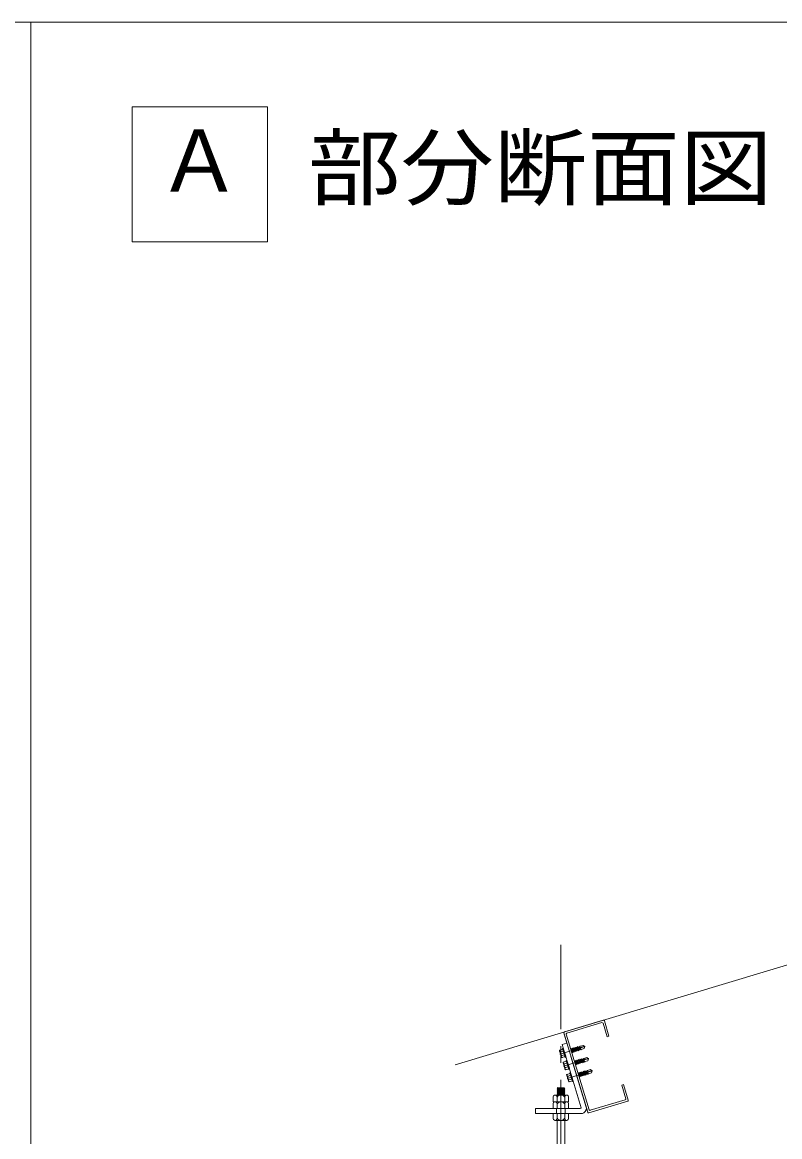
# Model space of a CAD drawing. Units: millimetres at full size, sheet at 1:20; details may follow other scales. Extents: x -4155 to 4045, y -2866 to 2834.
# Drawn here: x -888 to 8, y 1515 to 2834 of the extents above; entities that cross this region are included whole.
import ezdxf
from ezdxf.enums import TextEntityAlignment as Align

# ---------------------------------------------------------------- set-up
doc = ezdxf.new("R2010")
doc.units = ezdxf.units.MM
doc.header["$LTSCALE"] = 20
doc.linetypes.add('CHAIN1', pattern=[8, 5, -1, 1, -1])
for name, color, linetype, lineweight in [('1-0_断面', 7, 'Continuous', 9), ('1-1_寸法', 7, 'Continuous', 9), ('1-2_文字', 7, 'Continuous', 9), ('F-0_図枠', 7, 'Continuous', 9), ('F-1_レイアウト', 7, 'Continuous', 9)]:
    doc.layers.add(name, color=color, linetype=linetype, lineweight=lineweight)
doc.styles.add('ＭＳ ゴシック', font='')
doc.styles.get('ＭＳ ゴシック').set_extended_font_data('MS Gothic')

msp = doc.modelspace()

# ---------------------------------------------------------------- linework, layer by layer
at = {"layer": '1-0_断面', "color": 4, "linetype": 'CHAIN1'}
for p, q in [((-250.55, 1742.34), (-250.55, 112.79)), ((-251.78, 1612.82), (-221.79, 1621.83)), ((-247.46, 1598.45), (-217.47, 1607.47)), ((-243.14, 1584.09), (-213.15, 1593.1))]:
    msp.add_line(p, q, dxfattribs=at)
at = {"layer": '1-0_断面'}
for p, q in [((-200.39, 1653), (-246.36, 1639.18)), ((-243.49, 1637.64), (-201.93, 1650.13)), ((-200.68, 1649.46), (-195.88, 1633.47)), ((-199.14, 1652.33), (-193.67, 1634.13)), ((-243.37, 1625.75), (-247.03, 1637.94)), ((-218.82, 1544.08), (-247.03, 1637.94)), ((-217.28, 1546.95), (-244.16, 1636.4)), ((-243.38, 1625.81), (-249.13, 1624.08)), ((-243.38, 1625.81), (-249.13, 1624.08)), ((-243.38, 1625.81), (-249.13, 1624.08)), ((-226.68, 1549.38), (-249.13, 1624.08)), ((-193.67, 1634.13), (-195.88, 1633.47)), ((-219.47, 1546.23), (-238.68, 1610.16)), ((-176.41, 1576.67), (-178.61, 1576.01)), ((-173.8, 1560.02), (-178.61, 1576.01)), ((-170.91, 1558.39), (-176.41, 1576.67)), ((-259.55, 1562.36), (-259.55, 1556.38)), ((-243.8, 1564.38), (-257.3, 1564.38)), ((-255.05, 1561.88), (-255.05, 1556.38)), ((-246.05, 1561.88), (-246.05, 1556.38)), ((-241.55, 1562.36), (-241.55, 1556.38)), ((-171.52, 1557.25), (-217.58, 1543.41)), ((-174.47, 1558.77), (-216.03, 1546.28)), ((-280.68, 1548.38), (-280.68, 1542.38)), ((-280.68, 1548.38), (-280.68, 1542.38)), ((-257.3, 1556.38), (-259.55, 1556.38)), ((-259.55, 1554.36), (-259.55, 1548.38)), ((-241.55, 1548.38), (-259.55, 1548.38)), ((-243.8, 1556.38), (-257.3, 1556.38)), ((-255.68, 1548.38), (-255.68, 1542.38)), ((-255.05, 1553.88), (-255.05, 1548.38)), ((-246.05, 1553.88), (-246.05, 1548.38)), ((-245.68, 1548.38), (-245.68, 1542.38)), ((-241.55, 1556.38), (-243.8, 1556.38)), ((-241.55, 1554.36), (-241.55, 1548.38)), ((-225.16, 1542.38), (-280.68, 1542.38)), ((-259.55, 1536.41), (-259.55, 1542.38)), ((-257.55, 1534.38), (-243.55, 1534.38)), ((-257.3, 1534.38), (-243.8, 1534.38)), ((-257.3, 1534.38), (-243.8, 1534.38)), ((-255.05, 1536.88), (-255.05, 1542.38)), ((-255.05, 1534.38), (-255.05, 1276.41)), ((-246.05, 1536.88), (-246.05, 1542.38)), ((-246.05, 1534.38), (-246.05, 1279.11)), ((-241.55, 1536.41), (-241.55, 1542.38))]:
    msp.add_line(p, q, dxfattribs=at)
at = {"layer": '1-0_断面', "color": 4}
for p, q in [((-227.75, 1622.11), (-224.24, 1623.17)), ((-224.24, 1623.17), (-222.18, 1621.71)), ((-249.84, 1608.81), (-252.37, 1617.24)), ((-252.23, 1617.49), (-248.21, 1618.69)), ((-250.55, 1615.57), (-247.54, 1616.47)), ((-249.59, 1608.67), (-245.56, 1609.88)), ((-249.24, 1611.21), (-246.23, 1612.11)), ((-247.71, 1619.79), (-248.47, 1619.56)), ((-245.31, 1609.02), (-248.47, 1619.56)), ((-244.87, 1610.36), (-247.37, 1618.68)), ((-238.5, 1618.67), (-238.76, 1618.85)), ((-237.57, 1618.95), (-238.5, 1618.67)), ((-236.56, 1615.53), (-238.5, 1618.67)), ((-237.32, 1618.55), (-238.25, 1618.27)), ((-237.3, 1615.31), (-238.06, 1616.54)), ((-237.57, 1618.95), (-238.01, 1618.82)), ((-237.32, 1618.55), (-237.88, 1618.38)), ((-237.55, 1615.71), (-237.79, 1615.64)), ((-237.3, 1615.31), (-237.66, 1615.2)), ((-236.82, 1619.18), (-237.59, 1619.69)), ((-237.59, 1619.69), (-237.57, 1618.95)), ((-237.59, 1619.69), (-237.57, 1618.95)), ((-235.63, 1615.81), (-237.57, 1618.95)), ((-236.56, 1615.53), (-237.47, 1617)), ((-236.54, 1614.79), (-237.3, 1615.31)), ((-236.54, 1614.79), (-236.87, 1615.01)), ((-235.89, 1619.46), (-236.82, 1619.18)), ((-234.88, 1616.04), (-236.82, 1619.18)), ((-235.88, 1616.22), (-236.81, 1615.94)), ((-235.64, 1619.05), (-236.58, 1618.77)), ((-235.63, 1615.81), (-236.56, 1615.53)), ((-236.56, 1615.53), (-236.54, 1614.79)), ((-236.56, 1615.53), (-236.54, 1614.79)), ((-235.91, 1620.2), (-235.89, 1619.46)), ((-235.15, 1619.68), (-235.91, 1620.2)), ((-234.87, 1615.29), (-235.63, 1615.81)), ((-234.37, 1619.91), (-235.15, 1619.68)), ((-233.51, 1617.02), (-235.15, 1619.68)), ((-234.2, 1616.72), (-235.13, 1616.44)), ((-234.24, 1619.47), (-234.9, 1619.28)), ((-233.95, 1616.32), (-234.88, 1616.04)), ((-234.88, 1616.04), (-234.87, 1615.29)), ((-234.22, 1619.96), (-234.35, 1619.92)), ((-234.24, 1620.7), (-234.22, 1619.96)), ((-233.47, 1620.18), (-234.24, 1620.7)), ((-233.97, 1619.56), (-234.24, 1619.47)), ((-232.28, 1616.82), (-234.22, 1619.96)), ((-232.54, 1620.46), (-233.47, 1620.18)), ((-231.53, 1617.04), (-233.47, 1620.18)), ((-232.53, 1617.22), (-233.46, 1616.94)), ((-233.21, 1616.54), (-233.37, 1616.8)), ((-232.29, 1620.06), (-233.22, 1619.78)), ((-232.28, 1616.82), (-233.21, 1616.54)), ((-233.21, 1616.54), (-233.19, 1615.99)), ((-233.19, 1615.99), (-233.19, 1615.8)), ((-232.56, 1621.21), (-232.54, 1620.46)), ((-231.8, 1620.69), (-232.56, 1621.21)), ((-230.6, 1617.32), (-232.54, 1620.46)), ((-231.51, 1616.3), (-232.28, 1616.82)), ((-230.87, 1620.97), (-231.8, 1620.69)), ((-229.86, 1617.55), (-231.8, 1620.69)), ((-230.85, 1617.73), (-231.78, 1617.45)), ((-230.62, 1620.56), (-231.55, 1620.28)), ((-230.6, 1617.32), (-231.53, 1617.04)), ((-231.53, 1617.04), (-231.51, 1616.3)), ((-230.88, 1621.71), (-230.87, 1620.97)), ((-230.12, 1621.19), (-230.88, 1621.71)), ((-228.93, 1617.83), (-230.87, 1620.97)), ((-229.84, 1616.8), (-230.6, 1617.32)), ((-228.1, 1621.8), (-230.12, 1621.19)), ((-228.18, 1618.05), (-230.12, 1621.19)), ((-229.17, 1618.23), (-230.11, 1617.95)), ((-228.76, 1621.12), (-229.87, 1620.79)), ((-228.93, 1617.83), (-229.86, 1617.55)), ((-229.86, 1617.55), (-229.84, 1616.8)), ((-229.07, 1620.58), (-227.74, 1620.73)), ((-228.16, 1617.31), (-228.93, 1617.83)), ((-227.5, 1618.73), (-228.43, 1618.45)), ((-228.24, 1620.65), (-228.22, 1619.9)), ((-227.48, 1620.13), (-228.24, 1620.65)), ((-227.25, 1618.33), (-228.22, 1619.9)), ((-227.25, 1618.33), (-228.18, 1618.05)), ((-228.18, 1618.05), (-228.16, 1617.31)), ((-226.51, 1618.55), (-227.48, 1620.13)), ((-226.49, 1617.81), (-227.25, 1618.33)), ((-226.51, 1618.55), (-226.49, 1617.81)), ((-226.47, 1618.29), (-223.16, 1619.29)), ((-223.16, 1619.29), (-222.18, 1621.72)), ((-245.52, 1594.44), (-248.05, 1602.87)), ((-247.92, 1603.12), (-243.9, 1604.33)), ((-246.23, 1601.2), (-243.23, 1602.1)), ((-244.54, 1609.25), (-245.31, 1609.02)), ((-244.92, 1596.84), (-241.92, 1597.74)), ((-243.39, 1605.42), (-244.15, 1605.19)), ((-240.99, 1594.66), (-244.15, 1605.19)), ((-240.56, 1596), (-243.05, 1604.31)), ((-234.18, 1604.31), (-234.44, 1604.48)), ((-233.25, 1604.59), (-234.18, 1604.31)), ((-232.24, 1601.17), (-234.18, 1604.31)), ((-233, 1604.18), (-233.93, 1603.9)), ((-232.99, 1600.94), (-233.74, 1602.17)), ((-233.25, 1604.59), (-233.7, 1604.45)), ((-233, 1604.18), (-233.56, 1604.01)), ((-233.24, 1601.35), (-233.48, 1601.27)), ((-232.99, 1600.94), (-233.34, 1600.84)), ((-232.51, 1604.81), (-233.27, 1605.33)), ((-233.27, 1605.33), (-233.25, 1604.59)), ((-233.27, 1605.33), (-233.25, 1604.59)), ((-231.31, 1601.45), (-233.25, 1604.59)), ((-232.24, 1601.17), (-233.15, 1602.63)), ((-232.22, 1600.42), (-232.99, 1600.94)), ((-232.22, 1600.42), (-232.55, 1600.65)), ((-231.58, 1605.09), (-232.51, 1604.81)), ((-230.57, 1601.67), (-232.51, 1604.81)), ((-231.56, 1601.85), (-232.49, 1601.57)), ((-231.33, 1604.69), (-232.26, 1604.41)), ((-231.31, 1601.45), (-232.24, 1601.17)), ((-232.24, 1601.17), (-232.22, 1600.42)), ((-232.24, 1601.17), (-232.22, 1600.42)), ((-231.59, 1605.83), (-231.58, 1605.09)), ((-230.83, 1605.31), (-231.59, 1605.83)), ((-230.55, 1600.93), (-231.31, 1601.45)), ((-230.06, 1605.55), (-230.83, 1605.31)), ((-229.19, 1602.65), (-230.83, 1605.31)), ((-229.88, 1602.35), (-230.82, 1602.07)), ((-229.93, 1605.11), (-230.58, 1604.91)), ((-229.63, 1601.95), (-230.57, 1601.67)), ((-230.57, 1601.67), (-230.55, 1600.93)), ((-229.9, 1605.59), (-230.04, 1605.55)), ((-229.65, 1605.19), (-229.93, 1605.11)), ((-229.92, 1606.34), (-229.9, 1605.59)), ((-229.16, 1605.82), (-229.92, 1606.34)), ((-227.96, 1602.46), (-229.9, 1605.59)), ((-228.22, 1606.1), (-229.16, 1605.82)), ((-227.22, 1602.68), (-229.16, 1605.82)), ((-228.21, 1602.86), (-229.14, 1602.58)), ((-228.89, 1602.18), (-229.05, 1602.43)), ((-227.98, 1605.69), (-228.91, 1605.41)), ((-227.96, 1602.46), (-228.89, 1602.18)), ((-228.89, 1602.18), (-228.88, 1601.62)), ((-228.88, 1601.62), (-228.87, 1601.43)), ((-228.24, 1606.84), (-228.22, 1606.1)), ((-227.48, 1606.32), (-228.24, 1606.84)), ((-226.28, 1602.96), (-228.22, 1606.1)), ((-227.2, 1601.93), (-227.96, 1602.46)), ((-226.55, 1606.6), (-227.48, 1606.32)), ((-225.54, 1603.18), (-227.48, 1606.32)), ((-226.53, 1603.36), (-227.46, 1603.08)), ((-226.3, 1606.2), (-227.23, 1605.92)), ((-226.28, 1602.96), (-227.22, 1602.68)), ((-227.22, 1602.68), (-227.2, 1601.93)), ((-226.57, 1607.34), (-226.55, 1606.6)), ((-225.81, 1606.82), (-226.57, 1607.34)), ((-224.61, 1603.46), (-226.55, 1606.6)), ((-225.52, 1602.44), (-226.28, 1602.96)), ((-223.78, 1607.43), (-225.81, 1606.82)), ((-223.86, 1603.69), (-225.81, 1606.82)), ((-224.86, 1603.86), (-225.79, 1603.58)), ((-224.44, 1606.76), (-225.56, 1606.42)), ((-224.61, 1603.46), (-225.54, 1603.18)), ((-225.54, 1603.18), (-225.52, 1602.44)), ((-224.75, 1606.21), (-223.42, 1606.36)), ((-223.85, 1602.94), (-224.61, 1603.46)), ((-223.18, 1604.37), (-224.11, 1604.09)), ((-223.92, 1606.28), (-223.91, 1605.54)), ((-223.16, 1605.76), (-223.92, 1606.28)), ((-222.93, 1603.97), (-223.91, 1605.54)), ((-222.93, 1603.97), (-223.86, 1603.69)), ((-223.86, 1603.69), (-223.85, 1602.94)), ((-223.43, 1607.75), (-219.92, 1608.8)), ((-222.19, 1604.19), (-223.16, 1605.76)), ((-222.17, 1603.45), (-222.93, 1603.97)), ((-222.19, 1604.19), (-222.17, 1603.45)), ((-222.16, 1603.93), (-218.84, 1604.92)), ((-219.92, 1608.8), (-217.87, 1607.35)), ((-218.84, 1604.92), (-217.86, 1607.35)), ((-245.27, 1594.31), (-241.25, 1595.52)), ((-241.2, 1580.08), (-243.73, 1588.51)), ((-243.6, 1588.76), (-239.58, 1589.96)), ((-241.91, 1586.84), (-238.91, 1587.74)), ((-240.22, 1594.89), (-240.99, 1594.66)), ((-240.6, 1582.48), (-237.6, 1583.38)), ((-239.07, 1591.06), (-239.84, 1590.83)), ((-236.67, 1580.29), (-239.84, 1590.83)), ((-236.24, 1581.63), (-238.74, 1589.95)), ((-229.87, 1589.94), (-230.12, 1590.12)), ((-228.93, 1590.22), (-229.87, 1589.94)), ((-227.93, 1586.8), (-229.87, 1589.94)), ((-228.68, 1589.82), (-229.62, 1589.54)), ((-228.67, 1586.58), (-229.43, 1587.81)), ((-228.93, 1590.22), (-229.38, 1590.09)), ((-228.68, 1589.82), (-229.25, 1589.65)), ((-228.92, 1586.98), (-229.16, 1586.91)), ((-228.67, 1586.58), (-229.03, 1586.47)), ((-228.19, 1590.44), (-228.95, 1590.96)), ((-228.95, 1590.96), (-228.93, 1590.22)), ((-228.95, 1590.96), (-228.93, 1590.22)), ((-226.99, 1587.08), (-228.93, 1590.22)), ((-227.93, 1586.8), (-228.83, 1588.27)), ((-227.91, 1586.06), (-228.67, 1586.58)), ((-227.91, 1586.06), (-228.23, 1586.28)), ((-227.26, 1590.72), (-228.19, 1590.44)), ((-226.25, 1587.31), (-228.19, 1590.44)), ((-227.24, 1587.49), (-228.17, 1587.21)), ((-227.01, 1590.32), (-227.94, 1590.04)), ((-226.99, 1587.08), (-227.93, 1586.8)), ((-227.93, 1586.8), (-227.91, 1586.06)), ((-227.93, 1586.8), (-227.91, 1586.06)), ((-227.28, 1591.47), (-227.26, 1590.72)), ((-226.51, 1590.95), (-227.28, 1591.47)), ((-226.23, 1586.56), (-226.99, 1587.08)), ((-225.74, 1591.18), (-226.51, 1590.95)), ((-224.87, 1588.29), (-226.51, 1590.95)), ((-225.57, 1587.99), (-226.5, 1587.71)), ((-225.61, 1590.74), (-226.27, 1590.54)), ((-225.32, 1587.59), (-226.25, 1587.31)), ((-226.25, 1587.31), (-226.23, 1586.56)), ((-225.58, 1591.23), (-225.72, 1591.19)), ((-225.33, 1590.83), (-225.61, 1590.74)), ((-225.6, 1591.97), (-225.58, 1591.23)), ((-224.84, 1591.45), (-225.6, 1591.97)), ((-223.64, 1588.09), (-225.58, 1591.23)), ((-223.91, 1591.73), (-224.84, 1591.45)), ((-222.9, 1588.31), (-224.84, 1591.45)), ((-223.89, 1588.49), (-224.82, 1588.21)), ((-224.57, 1587.81), (-224.73, 1588.07)), ((-223.66, 1591.33), (-224.59, 1591.05)), ((-223.64, 1588.09), (-224.57, 1587.81)), ((-224.57, 1587.81), (-224.56, 1587.26)), ((-224.56, 1587.26), (-224.56, 1587.07)), ((-223.93, 1592.47), (-223.91, 1591.73)), ((-223.16, 1591.96), (-223.93, 1592.47)), ((-221.97, 1588.59), (-223.91, 1591.73)), ((-222.88, 1587.57), (-223.64, 1588.09)), ((-222.23, 1592.24), (-223.16, 1591.96)), ((-221.22, 1588.82), (-223.16, 1591.96)), ((-222.22, 1589), (-223.15, 1588.72)), ((-221.98, 1591.83), (-222.91, 1591.55)), ((-221.97, 1588.59), (-222.9, 1588.31)), ((-222.9, 1588.31), (-222.88, 1587.57)), ((-222.25, 1592.98), (-222.23, 1592.24)), ((-221.49, 1592.46), (-222.25, 1592.98)), ((-220.29, 1589.1), (-222.23, 1592.24)), ((-221.2, 1588.07), (-221.97, 1588.59)), ((-219.47, 1593.07), (-221.49, 1592.46)), ((-219.55, 1589.32), (-221.49, 1592.46)), ((-220.54, 1589.5), (-221.47, 1589.22)), ((-220.12, 1592.39), (-221.24, 1592.06)), ((-220.29, 1589.1), (-221.22, 1588.82)), ((-221.22, 1588.82), (-221.2, 1588.07)), ((-220.43, 1591.85), (-219.1, 1592)), ((-219.53, 1588.58), (-220.29, 1589.1)), ((-218.86, 1590), (-219.8, 1589.72)), ((-219.61, 1591.92), (-219.59, 1591.17)), ((-218.84, 1591.4), (-219.61, 1591.92)), ((-218.62, 1589.6), (-219.59, 1591.17)), ((-218.62, 1589.6), (-219.55, 1589.32)), ((-219.55, 1589.32), (-219.53, 1588.58)), ((-219.12, 1593.38), (-215.6, 1594.44)), ((-217.87, 1589.82), (-218.84, 1591.4)), ((-217.85, 1589.08), (-218.62, 1589.6)), ((-217.87, 1589.82), (-217.85, 1589.08)), ((-217.84, 1589.56), (-214.52, 1590.56)), ((-215.6, 1594.44), (-213.55, 1592.98)), ((-214.52, 1590.56), (-213.55, 1592.99)), ((-255.05, 1572.72), (-254.25, 1573.29)), ((-255.05, 1572.72), (-246.05, 1572.35)), ((-255.05, 1572.72), (-254.25, 1572.14)), ((-255.05, 1571.57), (-254.25, 1572.14)), ((-255.05, 1571.57), (-246.05, 1571.2)), ((-255.05, 1571.57), (-254.25, 1570.99)), ((-255.05, 1570.42), (-254.25, 1570.99)), ((-255.05, 1570.42), (-246.05, 1570.05)), ((-255.05, 1570.42), (-254.25, 1569.84)), ((-254.25, 1573.29), (-246.85, 1572.99)), ((-254.25, 1572.14), (-246.85, 1571.84)), ((-254.25, 1570.99), (-246.85, 1570.69)), ((-246.05, 1572.35), (-246.85, 1572.99)), ((-246.05, 1572.35), (-246.85, 1571.84)), ((-246.05, 1571.2), (-246.85, 1571.84)), ((-246.05, 1571.2), (-246.85, 1570.69)), ((-246.05, 1570.05), (-246.85, 1570.69)), ((-246.05, 1570.05), (-246.85, 1569.54)), ((-240.95, 1579.94), (-236.93, 1581.15)), ((-235.9, 1580.52), (-236.67, 1580.29)), ((-255.05, 1569.27), (-254.25, 1569.84)), ((-255.05, 1569.27), (-246.05, 1568.9)), ((-255.05, 1569.27), (-254.25, 1568.69)), ((-255.05, 1568.12), (-254.25, 1568.69)), ((-255.05, 1568.12), (-246.05, 1567.75)), ((-255.05, 1568.12), (-254.25, 1567.54)), ((-255.05, 1566.97), (-254.25, 1567.54)), ((-255.05, 1566.97), (-246.05, 1566.6)), ((-255.05, 1566.97), (-254.25, 1566.39)), ((-255.05, 1565.82), (-254.25, 1566.39)), ((-255.05, 1565.82), (-246.05, 1565.45)), ((-255.05, 1565.82), (-254.25, 1565.24)), ((-255.05, 1564.67), (-254.25, 1565.24)), ((-255.05, 1564.67), (-248.09, 1564.38)), ((-255.05, 1564.67), (-254.66, 1564.38)), ((-254.25, 1569.84), (-246.85, 1569.54)), ((-254.25, 1568.69), (-246.85, 1568.39)), ((-254.25, 1567.54), (-246.85, 1567.24)), ((-254.25, 1566.39), (-246.85, 1566.09)), ((-254.25, 1565.24), (-246.85, 1564.94)), ((-246.05, 1568.9), (-246.85, 1569.54)), ((-246.05, 1568.9), (-246.85, 1568.39)), ((-246.05, 1567.75), (-246.85, 1568.39)), ((-246.05, 1567.75), (-246.85, 1567.24)), ((-246.05, 1566.6), (-246.85, 1567.24)), ((-246.05, 1566.6), (-246.85, 1566.09)), ((-246.05, 1565.45), (-246.85, 1566.09)), ((-246.05, 1565.45), (-246.85, 1564.94)), ((-246.15, 1564.38), (-246.85, 1564.94))]:
    msp.add_line(p, q, dxfattribs=at)
for points in [[(-233.19, 1615.8), (-233.95, 1616.32), (-235.89, 1619.46)], [(-229.07, 1620.58), (-228.66, 1621.3), (-227.75, 1622.11)], [(-228.87, 1601.43), (-229.63, 1601.95), (-231.58, 1605.09)], [(-224.75, 1606.21), (-224.34, 1606.93), (-223.43, 1607.75)], [(-224.56, 1587.07), (-225.32, 1587.59), (-227.26, 1590.72)], [(-220.43, 1591.85), (-220.02, 1592.57), (-219.12, 1593.38)]]:
    msp.add_lwpolyline(points, dxfattribs=at)
at = {"layer": '1-0_断面'}
msp.add_lwpolyline([(-227.68, 1548.38), (-280.68, 1548.38), (-280.68, 1542.38)], dxfattribs=at)
for centre, radius, start, end in [((-201.64, 1649.18), 1, 16.72748, 106.72748), ((-200.1, 1652.04), 1, 16.72748, 106.72748), ((-246.07, 1638.22), 1, 106.72748, 196.72748), ((-243.2, 1636.68), 1, 106.72748, 196.72748), ((-257.3, 1562.12), 2.26, 353.97441, 173.97475), ((-250.55, 1559.08), 5.3, 31.89079, 148.10922), ((-243.8, 1562.12), 2.26, 6.02525, 186.02561), ((-174.76, 1559.73), 1, 286.72748, 16.72748), ((-171.89, 1558.18), 1, 291.56086, 12.07929), ((-257.3, 1554.12), 2.26, 353.97441, 173.97475), ((-250.55, 1551.08), 5.3, 31.89079, 148.10922), ((-243.8, 1554.12), 2.26, 6.02525, 186.02561), ((-227.68, 1549.38), 1, 270, 0), ((-227.68, 1549.38), 7.44, 289.81562, 355.97199), ((-217.86, 1544.37), 1, 196.72748, 286.72748), ((-216.32, 1547.24), 1, 196.72748, 286.72748), ((-257.3, 1536.65), 2.26, 186.02525, 6.02561), ((-250.55, 1539.68), 5.3, 211.89079, 328.10922), ((-243.8, 1536.65), 2.26, 173.97441, 353.97475)]:
    msp.add_arc(centre, radius, start, end, dxfattribs=at)
at = {"layer": '1-0_断面', "color": 4}
for centre, radius, start, end in [((-252.18, 1617.29), 0.2, 106.72748, 196.72748), ((-250.99, 1616.62), 1.15, 98.30254, 292.75309), ((-248.53, 1613.79), 2.68, 138.61827, 254.8367), ((-249.02, 1610.08), 1.15, 100.70189, 280.70223), ((-221.26, 1600.39), 21.35, 92.47318, 107.65965), ((-249.64, 1608.87), 0.2, 196.72748, 286.72748), ((-247.86, 1602.93), 0.2, 106.72748, 196.72748), ((-246.67, 1602.26), 1.15, 98.30254, 292.75309), ((-244.22, 1599.43), 2.68, 138.61827, 254.8367), ((-244.71, 1595.72), 1.15, 100.70189, 280.70223), ((-216.94, 1586.02), 21.35, 92.47318, 107.65965), ((-245.33, 1594.5), 0.2, 196.72748, 286.72748), ((-243.54, 1588.56), 0.2, 106.72748, 196.72748), ((-242.35, 1587.89), 1.15, 98.30254, 292.75309), ((-239.9, 1585.06), 2.68, 138.61827, 254.8367), ((-212.62, 1571.66), 21.35, 92.47318, 107.65965), ((-240.39, 1581.35), 1.15, 100.70189, 280.70223), ((-241.01, 1580.14), 0.2, 196.72748, 286.72748)]:
    msp.add_arc(centre, radius, start, end, dxfattribs=at)
at = {"layer": '1-1_寸法'}
msp.add_line((3494.74, 2763.52), (-375.65, 1600.33), dxfattribs=at)
at = {"layer": '1-2_文字'}
for p, q in [((-757.93, 2734.35), (-757.93, 2574.35)), ((-597.93, 2734.35), (-757.93, 2734.35)), ((-597.93, 2574.35), (-597.93, 2734.35)), ((-757.93, 2574.35), (-597.93, 2574.35))]:
    msp.add_line(p, q, dxfattribs=at)
at = {"layer": 'F-0_図枠'}
msp.add_line((4045.15, 2834.35), (-4154.85, 2834.35), dxfattribs=at)
at = {"layer": 'F-1_レイアウト'}
msp.add_line((-877.93, -223.87), (-877.93, 2834.35), dxfattribs=at)

# ---------------------------------------------------------------- texts
at = {"layer": '1-2_文字', "style": 'ＭＳ ゴシック'}
msp.add_text('Ａ', height=73.31, dxfattribs=at).set_placement((-728.51, 2612.02), align=Align.BOTTOM_LEFT)
at = {"layer": '1-2_文字', "style": 'ＭＳ ゴシック', "width": 1.1}
msp.add_text('部分断面図', height=73.31, dxfattribs=at).set_placement((-549.86, 2603.74), align=Align.BOTTOM_LEFT)

doc.saveas('drawing.dxf')
